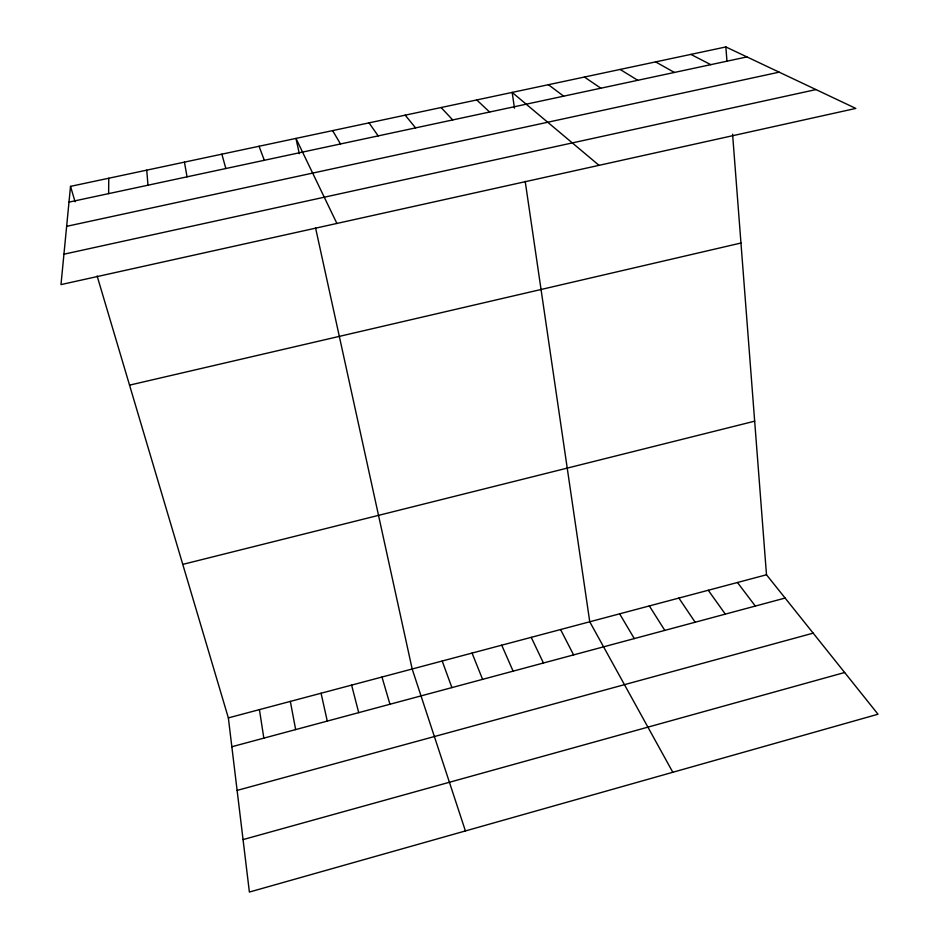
<?xml version="1.0" encoding="UTF-8"?>
<svg xmlns="http://www.w3.org/2000/svg" width="939" height="939" viewBox="0 0 939 939"><rect width="100%" height="100%" fill="white"/><g stroke="black" fill="none" stroke-linecap="round" stroke-linejoin="round"><path stroke-width="1.41" d="M108.631 193.622L108.76 178.234M70.519 186.368L60.988 284.599L855.805 108.419L725.859 46.95L70.519 186.368L75.085 201.756M243.048 839.595L844.642 672.5M237.109 790.403L813.174 633.144M231.839 746.74L785.11 598.061M228.353 717.889L766.494 574.774L878.012 714.227L249.387 892.05L228.353 717.889L97.128 275.984M182.765 564.386L754.674 421.177M129.547 385.143L740.953 243.025M63.934 254.199L815.968 89.581M66.646 226.334L779.159 72.162M68.993 202.12L746.939 56.915M690.858 54.392L710.8 64.662M655.622 61.892L674.413 72.456M620.127 69.439L637.757 80.296M584.398 77.045L600.843 88.207M548.411 84.698L563.658 96.177M599.035 165.334L512.166 92.409L514.478 108.161M476.754 99.945L489.595 112.034M441.095 107.527L452.715 119.934M405.19 115.168L415.578 127.892M737.455 582.497L755.308 606.066M708.264 590.267L725.319 614.129M369.027 122.868L378.171 135.897M678.885 598.073L695.153 622.228M649.342 605.937L664.812 630.386M619.634 613.836L634.294 638.59M332.617 130.603L340.493 143.972M672.817 772.269L589.751 621.782L525.206 181.38M560.571 629.541L573.6 654.894M336.89 223.447L295.961 138.409L299.318 153.714M531.228 637.346L543.435 663.004M501.719 645.187L513.105 671.15M472.047 653.075L482.587 679.355M259.047 146.261L264.329 160.276M442.199 661.021L451.894 687.606M465.415 830.945L412.174 669.002L315.551 227.837M381.973 677.031L389.955 704.25M221.874 154.172L225.83 168.527M351.609 685.106L358.71 712.642M321.068 693.228L327.277 721.093M290.339 701.398L295.656 729.591M184.431 162.13L187.049 176.837M259.434 709.614L263.836 738.136M146.73 170.159L147.986 185.194M725.859 46.95L726.962 61.176M732.584 134.207L766.494 574.774"/></g></svg>
